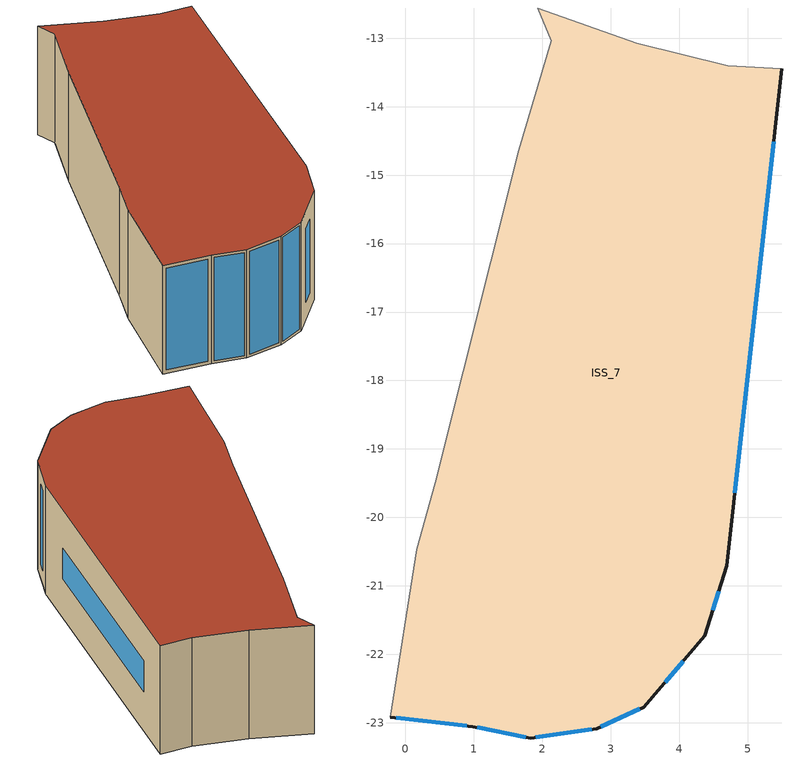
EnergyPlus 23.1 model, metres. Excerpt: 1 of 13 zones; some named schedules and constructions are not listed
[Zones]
ISS_7
 floor outside (90.1-2019 Nonresidential CZ 0 Exterior Floor (Mass)): -0.22,-22.92 0.16,-20.47 0.44,-19.49 1.65,-14.64 2.13,-13.04 1.93,-12.56 3.38,-13.07 4.71,-13.4 5.5,-13.44 4.7,-20.71 4.37,-21.73 3.48,-22.77 2.8,-23.09 1.83,-23.22 0.98,-23.06 z9
 wall outside (90.1-2019 Nonresidential CZ 0 Exterior Wall (Mass)): -0.22,-22.92 0.98,-23.06 1.83,-23.22 2.8,-23.09 3.48,-22.77 4.37,-21.73 4.7,-20.71 5.5,-13.44 z9:12
 wall to ISS_0 (Interior Partition (Mass)_FLIPPED): 5.5,-13.44 4.71,-13.4 3.38,-13.07 1.93,-12.56 2.13,-13.04 1.65,-14.64 0.44,-19.49 z9:12
 wall to ISS_11 (Interior Partition (Mass)): 0.44,-19.49 0.16,-20.47 -0.22,-22.92 z9:12
 window (90.1-2019 Nonresidential CZ 0 Glazing (Operable)): -0.13,-22.93 0.89,-23.05 z9.09:11.91; 1.05,-23.07 1.76,-23.21 z9.07:11.93; 1.9,-23.21 2.72,-23.1 z9.08:11.92; 2.85,-23.06 3.43,-22.8 z9.06:11.94; 3.8,-22.41 4.06,-22.1 z9.48:11.52; 4.49,-21.36 4.58,-21.08 z9.39:11.61; 4.81,-19.64 5.38,-14.51 z10.07:10.93
 roof outside (90.1-2019 Nonresidential CZ 0 Exterior Roof (Mass)): -0.22,-22.92 0.98,-23.06 1.83,-23.22 2.8,-23.09 3.48,-22.77 4.37,-21.73 4.7,-20.71 5.5,-13.44 4.71,-13.4 3.38,-13.07 1.93,-12.56 2.13,-13.04 1.65,-14.64 0.44,-19.49 0.16,-20.47 z12
[EnergyManagementSystem:Sensor] Output:Variable Index Key=Environment
Name | Output:Variable
OutdoorTemp | Site Outdoor Air Drybulb Temperature
OutdoorRelHumid | Site Outdoor Air Relative Humidity
[ZoneHVAC:IdealLoadsAirSystem] Maximum Heating Supply Air Temperature {C}=35; Minimum Cooling Supply Air Temperature {C}=12; Maximum Heating Supply Air Humidity Ratio {kgWater/kgDryAir}=0.01; Minimum Cooling Supply Air Humidity Ratio {kgWater/kgDryAir}=0.008; Heating Limit=LimitFlowRateAndCapacity; MaximumHeatingAirFlowRate [m3/s]=Autosize; MaximumSensibleHeatingCapacity [W]=Autosize; Cooling Limit=LimitFlowRateAndCapacity; MaximumCoolingAirFlowRate [m3/s]=Autosize; MaximumTotalCoolingCapacity [W]=Autosize; HeatingAvailabilitySchedule=Off; Dehumidification Control Type=Humidistat; Humidification Control Type=Humidistat; Demand Controlled Ventilation Type=OccupancySchedule; Outdoor Air Economizer Type=NoEconomizer; Heat Recovery Type=None; SensibleHeatRecoveryEffectiveness=0.7; LatentHeatRecoveryEffectiveness=0.65
Name | CoolingAvailabilitySchedule | Design Specification Outdoor Air Object
ISS_0 Ideal Loads Air | CoolAvail_ISS_0 | ISS_0MinFreshAir
ISS_1 Ideal Loads Air | CoolAvail_ISS_1 | ISS_1MinFreshAir
ISS_2 Ideal Loads Air | CoolAvail_ISS_2 | ISS_2MinFreshAir
ISS_3 Ideal Loads Air | CoolAvail_ISS_3 | ISS_3MinFreshAir
ISS_4 Ideal Loads Air | CoolAvail_ISS_4 | ISS_4MinFreshAir
ISS_5 Ideal Loads Air | CoolAvail_ISS_5 | ISS_5MinFreshAir
ISS_6 Ideal Loads Air | CoolAvail_ISS_6 | ISS_6MinFreshAir
ISS_7 Ideal Loads Air | CoolAvail_ISS_7 | ISS_7MinFreshAir
ISS_8 Ideal Loads Air | CoolAvail_ISS_8 | ISS_8MinFreshAir
ISS_9 Ideal Loads Air | CoolAvail_ISS_9 | ISS_9MinFreshAir
ISS_10 Ideal Loads Air | CoolAvail_ISS_10 | ISS_10MinFreshAir
ISS_11 Ideal Loads Air | CoolAvail_ISS_11 | ISS_11MinFreshAir
ISS_12 Ideal Loads Air | CoolAvail_ISS_12 | ISS_12MinFreshAir
[Schedule:Constant]
Off: Value=0
AllOn: Value=1
ISS_0Heating_SP_Sch; ISS_1Heating_SP_Sch; ISS_2Heating_SP_Sch; ISS_3Heating_SP_Sch; ISS_4Heating_SP_Sch; ISS_5Heating_SP_Sch; ISS_6Heating_SP_Sch; ISS_7Heating_SP_Sch; ISS_8Heating_SP_Sch; ISS_9Heating_SP_Sch; ISS_10Heating_SP_Sch; ISS_11Heating_SP_Sch; ISS_12Heating_SP_Sch: HeatingSetpoint=20
ISS_0Cooling_SP_Sch; ISS_1Cooling_SP_Sch; ISS_2Cooling_SP_Sch; ISS_3Cooling_SP_Sch; ISS_4Cooling_SP_Sch; ISS_5Cooling_SP_Sch; ISS_6Cooling_SP_Sch; ISS_7Cooling_SP_Sch; ISS_8Cooling_SP_Sch; ISS_9Cooling_SP_Sch; ISS_10Cooling_SP_Sch; ISS_11Cooling_SP_Sch; ISS_12Cooling_SP_Sch: CoolingSetpoint=26
ISS_2_ZoneControlTypeSched; ISS_3_ZoneControlTypeSched; ISS_4_ZoneControlTypeSched; ISS_6_ZoneControlTypeSched; ISS_8_ZoneControlTypeSched; ISS_10_ZoneControlTypeSched: Hourly Value=4
[Schedule:Day:Hourly]
827d8c67-cae4-4eb4-a0be-ff347a9871f8: Fraction, 0, 0, 0, 0, 0, 0, 0, 0, 0, 0, 0, 0, 0, 0, 0, 0, 0, 0, 0, 0, 0, 0, 0, 0
a3dd86c7-87e4-4bac-b229-8873ab960584: Fraction, 0, 0, 0, 0, 0, 0, 0, 0.2, 0.4, 0.6, 0.8, 0.8, 0.4, 0.6, 0.8, 0.8, 0.4, 0.2, 0, 0, 0, 0, 0, 0
ca765614-ed15-4034-bb97-f6b3312ec803: Fraction, 0, 0, 0, 0, 0, 0, 0, 1, 1, 1, 1, 1, 1, 1, 1, 1, 1, 1, 0, 0, 0, 0, 0, 0
629239cb-4b20-4f3e-a005-5d9f6d54443d: Fraction, 0.1, 0.1, 0.1, 0.1, 0.1, 0.1, 0.1, 0.1, 0.1, 0.1, 0.1, 0.1, 0.1, 0.1, 0.1, 0.1, 0.1, 0.1, 0.1, 0.1, 0.1, 0.1, 0.1, 0.1
7a084861-4134-4a9c-aa11-f5520eb3fdb8: Fraction, 0.1, 0.1, 0.1, 0.1, 0.1, 0.1, 0.1, 0.2, 0.4, 0.6, 0.8, 0.8, 0.4, 0.6, 0.8, 0.8, 0.4, 0.2, 0.1, 0.1, 0.1, 0.1, 0.1, 0.1
a417bc9b-de5d-478e-ac5a-152c6a4f7a89: Fraction, 1, 1, 1, 1, 1, 1, 1, 1, 0, 0, 0, 0, 0, 1, 0, 0, 0, 0, 0, 0, 0, 0, 0, 0
836c73d3-2576-4144-97e6-c70854d764d6: Fraction, 1, 1, 1, 1, 1, 1, 1, 1, 0, 0, 0, 0, 0, 0, 0, 0, 0, 0, 0, 0, 0, 0, 0, 0
f21eb7b5-cb40-4ed3-bbb3-f16760163231: Fraction, 1, 1, 1, 1, 1, 1, 1, 1, 0, 0, 0, 1, 1, 1, 1, 1, 0, 0, 0, 0, 0, 0, 0, 1
53be7783-fd64-423c-a27b-175849620a87: Fraction, 1, 1, 1, 1, 1, 1, 1, 1, 0, 0, 0, 0, 0, 0, 0, 0, 0, 0, 0, 0, 0, 0, 0, 1
22bc9668-a33e-41c7-ae03-98d5d5175df1: Fraction, 1, 1, 1, 1, 1, 1, 1, 1, 0, 0, 0, 0, 1, 1, 1, 0, 0, 0, 0, 0, 0, 0, 0, 0
2412ec26-a0f2-4143-834a-9f1852bb9a24: Fraction, 1, 1, 1, 1, 1, 1, 1, 1, 0, 0, 0, 0, 0, 0, 0, 0, 0, 0, 0, 0, 0, 0, 1, 1
c20c6325-035d-4fcf-ab28-c6ec7fc70f12: Fraction, 1, 1, 1, 1, 1, 1, 1, 0, 0, 0, 0, 0, 1, 1, 1, 1, 0, 0, 0, 0, 0, 0, 0, 1
600e6f81-509e-41a3-bf2a-7f4d4cd3f12d: Fraction, 1, 1, 1, 1, 1, 1, 1, 1, 0, 0, 0, 0, 1, 1, 1, 1, 1, 0, 0, 0, 0, 0, 0, 0
9c59bec2-965e-4264-86f9-2795118ffd9a: Fraction, 1, 1, 1, 1, 1, 1, 1, 1, 0, 0, 0, 0, 1, 1, 1, 1, 1, 0, 0, 0, 0, 0, 0, 1
27e7b16b-72d9-431f-b453-2e2977553cfc: Fraction, 1, 1, 1, 1, 1, 0, 0, 0, 0, 0, 1, 1, 1, 1, 0, 0, 0, 0, 0, 0, 0, 0, 1, 1
50203e56-6c21-4e68-9ed3-ec361ae7fbf5: Fraction, 1, 1, 1, 1, 1, 0, 0, 0, 0, 0, 0, 0, 0, 0, 0, 1, 1, 1, 1, 1, 1, 1, 1, 1
3c5e5518-20ab-4da8-b48c-757ccb7e7b16: Fraction, 1, 1, 1, 1, 1, 1, 1, 0, 0, 0, 0, 0, 0, 0, 0, 0, 0, 0, 0, 0, 0, 0, 1, 1
3e445df1-7824-4703-812c-c04ceaa15678: Fraction, 1, 1, 1, 1, 1, 1, 1, 0, 0, 0, 0, 0, 0, 0, 0, 0, 0, 0, 0, 0, 0, 0, 0, 1
9ed38821-d607-4615-af28-74997d602d41: Fraction, 1, 1, 1, 1, 1, 1, 1, 1, 1, 1, 1, 0, 0, 0, 0, 0, 0, 0, 0, 0, 1, 1, 1, 1
fefa7470-6499-4d9c-b07b-9c7f88e447d1: Fraction, 1, 1, 1, 1, 1, 1, 0, 0, 0, 0, 0, 0, 0, 0, 0, 0, 0, 0, 0, 0, 0, 1, 1, 1
a7dcafae-2906-446c-9b26-0086116a9b99: Fraction, 1, 1, 1, 1, 0, 0, 0, 0, 0, 0, 0, 0, 0, 0, 0, 0, 0, 0, 0, 0, 0, 1, 1, 1
54ed71e1-a682-4fa7-a082-a69a991a5405: Fraction, 1, 1, 1, 1, 1, 1, 1, 1, 1, 1, 1, 1, 1, 1, 0, 0, 0, 0, 0, 0, 1, 1, 1, 1
880b13ef-80d1-48a6-8c94-5c4a55c71318: Fraction, 1, 1, 1, 1, 1, 1, 0, 0, 0, 0, 0, 0, 0, 0, 0, 0, 0, 0, 0, 0, 0, 0, 1, 1
fa33bd47-d0f2-41b1-b05b-c4f59bf5be52: Fraction, 0, 1, 1, 1, 1, 1, 1, 1, 0, 0, 0, 0, 0, 1, 0, 0, 0, 0, 1, 1, 1, 1, 1, 1
a964d107-99e5-4c3f-80a4-b375b6296ccf: Fraction, 1, 1, 1, 1, 1, 1, 0, 0, 0, 0, 0, 0, 1, 1, 0, 0, 1, 1, 1, 1, 1, 1, 1, 1
2bf5643d-2712-495e-b11b-f71902a6beb9: Fraction, 1, 1, 1, 1, 1, 1, 1, 1, 0, 0, 0, 0, 0, 0, 0, 0, 0, 0, 0, 0, 0, 1, 1, 1
5cc6bdb1-05a1-42f5-8221-9d794d79924b: Fraction, 1, 1, 1, 0, 0, 0, 0, 0, 0, 0, 0, 0, 0, 0, 0, 0, 0, 0, 0, 0, 0, 0, 0, 0
2a3339b3-e2e2-45cf-b4ec-3f7e3fbc4b55: Fraction, 1, 1, 1, 1, 1, 1, 1, 1, 0, 0, 0, 0, 1, 1, 1, 1, 0, 0, 0, 0, 0, 0, 0, 0
3115536e-5706-4f12-9700-b6739fd72d3d: Fraction, 0, 0, 0, 0, 0, 0, 0, 0, 1, 1, 1, 1, 1, 1, 1, 1, 0, 0, 0, 0, 0, 0, 0, 0
fb0c9244-f965-4aaa-a2ea-ef8543a84256: Fraction, 0, 0, 0, 1, 1, 1, 1, 1, 0, 0, 0, 0, 0, 0, 0, 0, 0, 0, 0, 0, 0, 0, 0, 0
6da0d640-41d6-4d81-b6cd-84a96e27eb92: Fraction, 0, 0, 0, 1, 1, 1, 1, 1, 0, 0, 0, 0, 0, 1, 1, 1, 0, 0, 0, 0, 0, 0, 0, 0
dc335e7b-e40b-45d7-a3b8-b3f38785f657: Fraction, 0, 1, 1, 1, 1, 1, 1, 1, 0, 0, 0, 0, 0, 1, 1, 0, 0, 0, 0, 0, 0, 0, 0, 0
0a8c2671-be92-4c7e-aefa-c823da672600: Fraction, 0, 0, 0, 0, 1, 1, 1, 1, 0, 0, 0, 0, 0, 0, 0, 0, 0, 0, 0, 0, 0, 0, 0, 0
25096b80-bc5d-4046-ae34-9a421a7ba3f3: Fraction, 1, 1, 1, 1, 1, 1, 1, 1, 1, 0, 1, 1, 1, 1, 1, 1, 1, 0, 0, 1, 1, 1, 1, 1
17924a3c-c327-41d2-8c3e-03fad28696f8: Fraction, 1, 1, 1, 1, 1, 1, 1, 1, 0, 0, 0, 1, 1, 1, 1, 1, 0, 1, 1, 1, 1, 1, 1, 1
5b6cb459-1bee-44b7-8ed4-1532ec9fd585: Fraction, 0, 1, 1, 1, 1, 1, 1, 1, 0, 0, 0, 0, 1, 1, 1, 0, 0, 0, 0, 0, 0, 0, 0, 0
1b2b79ad-1cd5-4e6e-8a93-2c334258d025: Fraction, 0, 0, 0, 0, 0, 0, 0, 0, 0, 0, 0, 0, 1, 0, 0, 0, 0, 0, 0, 0, 0, 0, 0, 0
7fac5dca-6247-45cd-8dfd-59ff1113f6d2: Fraction, 0, 1, 1, 1, 1, 1, 1, 1, 0, 0, 0, 0, 0, 0, 0, 0, 0, 0, 0, 0, 0, 0, 0, 0
0d3f302e-39b3-46db-91ad-ebb567b88478: Fraction, 0, 1, 0, 0, 1, 0, 0, 0, 0, 0, 0, 1, 1, 1, 1, 1, 1, 0, 0, 0, 0, 0, 0, 0
2ed8bb58-8f91-4013-ab6e-6fc83ace663d: Fraction, 0, 0, 0, 0, 0, 0, 0, 0, 0, 0, 0, 0, 1, 0, 1, 0, 0, 0, 0, 0, 0, 0, 0, 0
6d769ada-60ce-4cc0-b9dc-2cb87715f69f: Fraction, 0, 0, 0, 0, 0, 0, 0, 0, 0, 0, 0, 1, 0, 0, 1, 1, 0, 0, 0, 0, 0, 0, 0, 1
34333be0-0b36-417a-bdaa-6125df437898: Fraction, 0, 0, 0, 1, 1, 1, 1, 1, 0, 0, 0, 1, 1, 1, 1, 0, 0, 0, 0, 0, 0, 1, 1, 0
1771ffd5-caa0-4928-820c-20e77cdef4f0: Fraction, 0, 1, 1, 1, 1, 1, 1, 1, 0, 0, 0, 1, 1, 1, 1, 1, 0, 0, 1, 0, 0, 1, 1, 1
5786a1c6-38cc-438a-a068-25cba8108d9f: Fraction, 1, 1, 1, 1, 1, 1, 1, 1, 0, 0, 0, 1, 1, 1, 1, 0, 0, 0, 0, 1, 0, 0, 1, 1
99714c36-b1d6-4269-a341-3a8989bea4df: Fraction, 1, 1, 1, 1, 1, 1, 1, 1, 1, 1, 0, 0, 0, 0, 0, 0, 0, 0, 0, 1, 1, 1, 1, 1
b6e89017-2100-4019-9f46-5af95941ae45: Fraction, 1, 1, 1, 1, 1, 1, 1, 1, 0, 0, 0, 1, 1, 1, 1, 1, 1, 0, 1, 1, 1, 1, 1, 1
ad3a6a62-cc7b-4c7e-a7e5-a267f50f4db2: Fraction, 1, 1, 0, 0, 1, 1, 0, 0, 0, 0, 0, 1, 0, 0, 1, 1, 0, 0, 0, 0, 0, 0, 0, 0
9b5191b9-2555-434d-b0ed-037681804869: Fraction, 0, 1, 1, 0, 1, 1, 0, 0, 0, 0, 0, 1, 1, 1, 1, 1, 1, 0, 0, 0, 0, 0, 0, 0
77e88983-67f6-4b44-98dd-3054537edaa1: Fraction, 0, 0, 0, 0, 1, 1, 1, 1, 0, 0, 0, 1, 1, 1, 1, 1, 0, 0, 0, 0, 0, 0, 0, 0
dbd4606c-3431-4140-add9-9da3cfab12af: Fraction, 1, 1, 1, 1, 1, 1, 1, 1, 0, 0, 0, 1, 1, 1, 1, 1, 0, 0, 0, 0, 0, 0, 0, 0
c21ce18f-258a-42b2-8b25-b9ab2e27f413: Fraction, 0, 0, 1, 1, 1, 1, 1, 0, 0, 0, 0, 1, 1, 1, 1, 1, 1, 0, 0, 0, 0, 0, 0, 0
b43b7172-e3fb-4373-bdc9-8f749b47d15a: Fraction, 0, 0, 0, 0, 0, 0, 0, 0, 0, 0, 0, 0, 0, 1, 0, 0, 0, 0, 0, 0, 0, 0, 0, 0
bf85736a-8573-442e-bd85-ff585c752e59: Fraction, 0, 0, 0, 0, 0, 0, 0, 0, 0, 0, 0, 1, 1, 1, 0, 0, 0, 0, 0, 0, 0, 0, 0, 0
517003f4-7d9d-40fb-96d9-487fb39c5bf8: Fraction, 0, 0, 0, 0, 0, 0, 0, 0, 0, 0, 0, 0, 1, 1, 1, 1, 0, 0, 0, 0, 0, 0, 0, 0
d911e7df-975a-4f11-9ff0-e05dcd8c4814: Fraction, 0, 0, 0, 1, 1, 1, 1, 1, 0, 0, 0, 1, 1, 1, 1, 1, 0, 0, 0, 0, 0, 0, 0, 0
ecacc597-b4bd-4c38-8eed-319bf132f5de: Fraction, 1, 1, 1, 0, 1, 1, 1, 1, 0, 0, 0, 1, 1, 1, 1, 1, 1, 0, 0, 0, 0, 0, 0, 1
d5c7f0f5-559e-4bac-bf6a-45cfbae4ef2a: Fraction, 1, 1, 1, 1, 1, 1, 1, 1, 0, 0, 0, 1, 1, 1, 1, 1, 1, 0, 0, 0, 0, 0, 0, 1
c855a87a-381b-46c5-9509-19cdc15a7f16: Fraction, 1, 1, 1, 1, 0, 0, 0, 1, 0, 0, 1, 1, 1, 1, 1, 1, 1, 0, 0, 0, 0, 0, 0, 0
301e79a2-4036-4552-9288-b8d9b4fa0011: Fraction, 1, 1, 1, 1, 0, 0, 0, 0, 0, 0, 0, 1, 1, 1, 1, 1, 1, 0, 0, 0, 0, 0, 0, 0
93b745e8-7b9f-4e30-bf71-441b1fdfacd8: Fraction, 0, 0, 0, 0, 0, 0, 0, 0, 0, 0, 0, 1, 1, 1, 1, 1, 0, 0, 0, 0, 0, 1, 1, 1
e88b8bb8-62ab-4327-a7bc-c4fc003f64de: Fraction, 1, 1, 1, 1, 1, 1, 1, 1, 1, 1, 0, 0, 0, 0, 1, 1, 0, 0, 0, 1, 1, 0, 1, 0
bbe2ed1d-55af-43bf-9d37-65de6e4a3dd3: Fraction, 0, 1, 1, 1, 1, 1, 1, 1, 1, 1, 1, 1, 0, 1, 0, 1, 1, 1, 1, 1, 1, 1, 1, 1
0d434c85-d0d1-4a07-af58-6785c255dbec: Fraction, 1, 1, 1, 1, 1, 1, 1, 1, 0, 0, 0, 1, 0, 1, 1, 0, 0, 0, 0, 1, 0, 1, 1, 1
12531b47-a778-409a-afc3-5f5a1a383e38: Fraction, 1, 1, 1, 1, 1, 1, 1, 1, 0, 0, 0, 1, 1, 1, 1, 1, 1, 1, 0, 0, 0, 0, 0, 0
0e76d949-a282-46ec-b801-109060926de2: Fraction, 1, 0, 1, 1, 1, 0, 1, 1, 0, 0, 0, 1, 1, 1, 1, 1, 1, 0, 0, 0, 0, 0, 0, 0
b4f32424-d3d6-4af7-a79c-c04e2e11757a: Fraction, 0, 0, 0, 0, 0, 1, 1, 0, 0, 0, 0, 0, 1, 1, 1, 1, 0, 0, 0, 0, 1, 1, 1, 0
e719e640-7e00-489b-8edd-bfe7804a2d2a: Fraction, 0, 1, 0, 1, 1, 1, 1, 1, 0, 0, 0, 1, 1, 1, 1, 1, 1, 0, 0, 0, 0, 0, 0, 0
b5618662-c7cc-49cd-b34e-3453c7b254f5: Fraction, 0, 1, 1, 1, 1, 1, 0, 1, 0, 0, 0, 1, 1, 1, 1, 1, 1, 1, 0, 0, 0, 0, 0, 0
1922962d-f5d9-4df7-88ca-7a33a5eb062f: Fraction, 0, 0, 0, 1, 1, 1, 1, 1, 0, 0, 0, 1, 1, 1, 1, 1, 1, 1, 0, 0, 0, 0, 0, 0
dd18dc81-d582-4864-a0d4-3ada93574e7f: Fraction, 0, 0, 0, 0, 1, 1, 1, 1, 0, 0, 0, 1, 1, 1, 1, 1, 1, 1, 0, 0, 0, 0, 0, 0
f2bd7b92-6a91-4a89-8048-be345e62b38b: Fraction, 0, 0, 1, 1, 1, 1, 1, 1, 0, 0, 0, 1, 1, 1, 1, 1, 0, 1, 1, 1, 0, 1, 1, 1
cb1b75e0-4137-4ada-927f-2a61dd554a3e: Fraction, 0, 0, 0, 0, 1, 1, 1, 1, 0, 0, 1, 1, 1, 1, 1, 1, 1, 0, 0, 0, 0, 0, 0, 0
09a565fc-3c68-4068-ac26-319aca6ba4b6: Fraction, 0, 0, 0, 0, 0, 1, 0, 0, 0, 1, 1, 1, 1, 1, 1, 1, 1, 1, 0, 0, 0, 0, 0, 0
816801dc-b40d-4246-9c25-0442f06b9d2d: Fraction, 0, 0, 0, 1, 1, 1, 1, 0, 0, 0, 0, 1, 1, 1, 1, 1, 1, 1, 0, 0, 0, 0, 0, 0
4eb1512c-ff09-472e-9494-275f9ae03200: Fraction, 1, 1, 1, 0, 1, 0, 1, 1, 0, 0, 0, 0, 1, 1, 1, 1, 1, 0, 0, 0, 0, 0, 0, 0
5d9c1a4a-b97f-4733-94bd-e5325f87bb21: Fraction, 0, 0, 1, 1, 1, 1, 1, 1, 0, 1, 1, 1, 1, 1, 0, 1, 0, 0, 0, 1, 0, 0, 1, 1
2626e346-23d2-4094-83a7-631a79799c78: Fraction, 1, 1, 1, 1, 1, 1, 0, 1, 0, 1, 1, 1, 1, 1, 1, 1, 1, 1, 0, 0, 0, 0, 0, 0
0bedf773-e20a-4acd-be5e-dfccc22e870d: Fraction, 0, 1, 1, 1, 1, 1, 0, 1, 0, 0, 0, 1, 1, 1, 0, 0, 0, 0, 0, 0, 0, 0, 0, 1
24e94fec-3535-439c-998b-a71de5d75a6d: Fraction, 1, 1, 1, 1, 1, 1, 1, 1, 0, 1, 1, 1, 1, 1, 1, 0, 1, 0, 0, 1, 1, 1, 1, 1
d685fd45-53cd-4718-a5ea-5b6e2e856276: Fraction, 1, 1, 1, 1, 1, 1, 1, 0, 0, 0, 0, 0, 1, 1, 1, 1, 0, 0, 0, 0, 0, 0, 1, 0
3d46383b-c6ac-4ba4-9cc0-c0f1da04c7fa: Fraction, 0, 0, 1, 1, 1, 1, 1, 1, 0, 1, 1, 1, 1, 1, 1, 1, 1, 1, 1, 0, 0, 0, 0, 0
770208d9-5b4d-4cf1-9200-3452b372fe61: Fraction, 1, 1, 1, 1, 1, 1, 1, 1, 0, 0, 1, 1, 1, 0, 0, 0, 0, 0, 0, 1, 0, 1, 1, 1
2a49bd9e-9915-47a3-954b-a32c9e47500b: Fraction, 1, 1, 1, 1, 1, 1, 1, 1, 0, 0, 0, 1, 1, 1, 1, 1, 0, 0, 0, 0, 0, 1, 1, 1
9e08d60f-c9da-484f-bf9e-7837ddd3a511: Fraction, 1, 1, 1, 1, 1, 1, 1, 1, 0, 1, 1, 0, 1, 1, 1, 0, 0, 0, 0, 1, 1, 1, 1, 1
85e938f2-61f0-4092-8ec3-83b8dffe3a66: Fraction, 1, 1, 1, 1, 1, 1, 1, 1, 0, 0, 1, 1, 1, 1, 1, 1, 1, 1, 0, 0, 0, 0, 0, 0
8ebf287d-460c-41da-8c03-126490aeafa5: Fraction, 0, 1, 1, 0, 1, 1, 1, 1, 0, 1, 1, 1, 1, 1, 1, 1, 0, 1, 1, 1, 1, 1, 1, 1
22e4fa96-4470-425b-901e-3615cbdfe0e1: Fraction, 1, 1, 0, 1, 1, 1, 1, 1, 0, 0, 1, 1, 1, 0, 0, 0, 1, 1, 0, 1, 1, 1, 1, 1
40eb410b-8b97-46fa-b254-2115dea6cfaa: Fraction, 1, 1, 1, 1, 1, 1, 1, 1, 0, 0, 1, 1, 1, 1, 1, 0, 1, 1, 1, 1, 1, 1, 1, 1
4159b8c2-2a64-4123-9940-32357fc1731d: Fraction, 1, 1, 1, 1, 1, 1, 1, 1, 1, 0, 1, 1, 1, 1, 1, 0, 1, 0, 0, 1, 1, 1, 1, 1
384848ea-7a93-4560-b8ee-ec5266d10625: Fraction, 1, 1, 1, 1, 1, 1, 1, 1, 1, 1, 1, 1, 1, 1, 0, 0, 0, 0, 0, 0, 0, 1, 1, 1
614eb25d-e5b8-4107-b54b-5d4158fd9056: Fraction, 1, 1, 1, 1, 0, 0, 0, 0, 0, 0, 1, 1, 1, 1, 1, 1, 1, 0, 0, 0, 0, 0, 0, 0
59b33663-589d-48c1-a5c1-6e20830883ec: Fraction, 0, 1, 1, 1, 1, 1, 1, 1, 0, 0, 0, 1, 1, 1, 1, 1, 1, 1, 0, 0, 0, 0, 0, 0
6ba29500-ac7b-4d70-ac47-6c007b368cfb: Fraction, 0, 1, 0, 0, 1, 0, 1, 0, 0, 0, 1, 1, 1, 1, 1, 1, 1, 0, 0, 0, 0, 0, 0, 0
132cd3ec-a83f-49cf-8648-a09370be4941: Fraction, 0, 1, 1, 1, 1, 1, 1, 1, 0, 1, 1, 1, 1, 1, 1, 1, 1, 1, 0, 0, 0, 0, 0, 0
f1fc106d-a514-46ef-bff2-05a4dc8aca2f: Fraction, 0, 0, 0, 0, 1, 0, 0, 0, 0, 1, 1, 1, 1, 1, 1, 1, 1, 1, 1, 0, 0, 0, 0, 0
bdc6b1a4-79d0-4c65-b25e-944cb2d2051c: Fraction, 0, 0, 0, 0, 1, 1, 0, 1, 0, 0, 1, 1, 0, 1, 1, 1, 1, 1, 1, 1, 1, 1, 1, 1
da2abcf1-a83d-4caf-99ac-7c2a62dbec30: Fraction, 1, 1, 1, 1, 1, 1, 1, 1, 0, 0, 0, 1, 1, 1, 1, 1, 1, 0, 0, 0, 0, 0, 0, 0
70f22cb4-fad8-4aff-b708-de0332d0e58b: Fraction, 0, 1, 1, 1, 1, 1, 1, 1, 0, 0, 1, 1, 1, 0, 0, 0, 0, 0, 0, 0, 0, 0, 0, 1
b07bd2ae-9cba-45b5-94c7-ce2a78ca4f52: Fraction, 1, 1, 1, 1, 1, 1, 1, 1, 0, 0, 1, 1, 1, 1, 1, 1, 1, 0, 1, 0, 0, 0, 0, 0
ad638a53-e99d-4644-a045-98fca4859651: Fraction, 0, 0, 0, 0, 1, 1, 0, 0, 0, 0, 1, 1, 0, 0, 0, 1, 1, 0, 0, 1, 1, 1, 1, 1
fa417855-4ce0-4d2e-8270-c4067d276175: Fraction, 1, 1, 1, 1, 1, 1, 1, 1, 0, 0, 0, 1, 1, 1, 1, 0, 0, 1, 1, 1, 1, 1, 1, 1
e9d39820-b5ab-4219-8fdb-1f6ea82e7d9a: Fraction, 1, 1, 1, 1, 1, 1, 1, 1, 0, 0, 0, 1, 1, 1, 1, 0, 1, 1, 0, 0, 0, 0, 0, 0
e7a75f08-2c2f-4d5a-9285-086150afe440: Fraction, 0, 0, 0, 0, 1, 0, 0, 0, 0, 1, 0, 1, 1, 1, 0, 1, 1, 1, 1, 1, 1, 1, 1, 1
bf8d8d08-b5da-4eab-ab81-c7e2bc4feb84: Fraction, 1, 1, 1, 1, 1, 1, 1, 1, 1, 0, 0, 1, 1, 1, 1, 1, 0, 0, 0, 0, 0, 0, 0, 0
46694bac-1659-4936-ac25-1dc587c6151e: Fraction, 1, 1, 1, 1, 1, 1, 1, 1, 0, 1, 1, 1, 1, 1, 1, 0, 0, 0, 0, 0, 0, 0, 0, 0
a7b93b7c-bb0d-4569-8ab5-263289a88eca: Fraction, 1, 1, 1, 0, 1, 1, 0, 1, 0, 0, 0, 1, 1, 1, 0, 0, 0, 0, 0, 0, 0, 0, 0, 0
a6f73b0e-533f-4f09-9ae1-883daf27fab8: Fraction, 0, 0, 0, 0, 0, 0, 0, 0, 1, 1, 1, 1, 1, 1, 1, 1, 1, 1, 1, 0, 0, 0, 0, 0
7b0ea395-4744-4def-9f57-029d3dd74e19: Fraction, 0, 0, 0, 0, 1, 0, 1, 1, 1, 1, 1, 1, 1, 1, 1, 1, 1, 1, 0, 0, 0, 0, 0, 0
08c1e39c-960a-433e-9073-45c2b326f8cf: Fraction, 0, 0, 0, 0, 0, 1, 1, 1, 1, 1, 1, 1, 1, 1, 1, 1, 1, 1, 1, 0, 0, 0, 0, 0
9e58fef7-265b-4234-b35d-6513099853ff: Fraction, 0, 0, 0, 0, 1, 0, 1, 0, 0, 1, 1, 1, 1, 1, 1, 1, 1, 1, 1, 0, 0, 0, 0, 0
3b99b908-b67b-4082-9c57-f14cd4e20175: Fraction, 0, 0, 0, 0, 1, 1, 1, 1, 0, 1, 1, 1, 1, 1, 1, 1, 1, 1, 1, 0, 0, 0, 0, 0
dcbf5a53-533c-48f1-bc7a-10c307c2ce74: Fraction, 0, 0, 0, 0, 0, 0, 0, 0, 1, 1, 1, 1, 1, 1, 0, 0, 0, 0, 0, 1, 0, 0, 0, 0
621fc430-6fa7-41aa-8575-27ae71a9f12b: Fraction, 0, 1, 0, 0, 1, 0, 1, 1, 0, 1, 1, 1, 1, 0, 1, 0, 0, 0, 0, 0, 0, 0, 0, 1
200463b3-062d-4a1d-bf36-fed1ff2f7d55: Fraction, 1, 0, 1, 1, 1, 1, 1, 0, 0, 1, 1, 1, 0, 0, 1, 1, 1, 0, 0, 0, 0, 0, 0, 0
7b2f8ec2-5717-4fe3-bdd1-4fc2317bb685: Fraction, 1, 1, 0, 1, 1, 1, 1, 1, 0, 1, 1, 1, 1, 1, 1, 0, 0, 0, 0, 0, 0, 0, 0, 0
e6926a56-27a5-4f4a-8ddb-61bd12851976: Fraction, 0, 1, 1, 1, 1, 1, 1, 1, 0, 1, 1, 1, 0, 1, 1, 1, 0, 1, 0, 1, 1, 0, 1, 0
b85d8ef4-832d-42d6-8bbc-591c5725e4ae: Fraction, 1, 1, 1, 1, 1, 1, 1, 1, 0, 0, 0, 0, 1, 0, 0, 0, 0, 0, 0, 0, 0, 0, 1, 0
faf318e1-52bb-44b2-9559-41b3001244a9: Fraction, 1, 1, 0, 1, 1, 1, 1, 1, 0, 1, 1, 1, 1, 1, 1, 1, 1, 1, 0, 0, 0, 0, 0, 0
c66cfd29-5af9-4e6c-a3ee-f7fb6640c622: Fraction, 0, 0, 0, 0, 0, 0, 0, 0, 0, 1, 1, 0, 0, 1, 1, 0, 0, 0, 0, 0, 0, 1, 1, 1
fb7c023f-ec03-413f-b07d-d92b9ac5b466: Fraction, 1, 1, 1, 1, 1, 1, 0, 0, 0, 0, 1, 1, 1, 1, 1, 1, 1, 1, 0, 0, 0, 0, 0, 0
46f68e28-e864-40da-a2bf-d5357412eaba: Fraction, 0, 0, 0, 0, 0, 0, 0, 0, 0, 0, 1, 1, 1, 1, 1, 1, 1, 1, 0, 0, 0, 0, 0, 0
4700d6ba-9606-44f7-8714-5d4f0055c1bd: Fraction, 0, 0, 0, 1, 1, 1, 0, 0, 0, 0, 0, 0, 1, 1, 0, 0, 1, 1, 0, 0, 0, 1, 1, 1
7d5eb8ac-639b-46e3-bfbf-afe987bda89d: Fraction, 1, 1, 1, 1, 1, 1, 1, 1, 0, 1, 1, 1, 0, 0, 0, 0, 0, 0, 0, 0, 0, 0, 0, 1
bb15e84b-718d-49d9-a2ed-4de5b00f072d: Fraction, 1, 1, 1, 1, 1, 1, 1, 1, 1, 0, 0, 0, 1, 1, 1, 1, 0, 0, 0, 0, 0, 0, 1, 1
c71ad370-f608-45ec-94ff-412ab9c8d591: Fraction, 1, 1, 1, 1, 1, 1, 1, 1, 0, 0, 1, 1, 1, 1, 1, 1, 1, 0, 0, 0, 0, 0, 0, 0
dc39d774-00dd-4167-add5-508ae4c5a254: Fraction, 1, 1, 1, 1, 1, 1, 1, 1, 0, 0, 1, 1, 1, 1, 0, 0, 1, 1, 1, 1, 1, 1, 1, 1
aaaaf936-ef6c-4fa6-9fe8-a1a3edeff047: Fraction, 1, 1, 1, 1, 1, 1, 1, 1, 0, 0, 1, 1, 1, 1, 0, 0, 0, 1, 1, 1, 1, 1, 1, 1
85667b0f-253c-4fc0-b1a3-b59c0e00e3e3: Fraction, 0, 0, 0, 0, 1, 1, 1, 1, 0, 0, 0, 0, 0, 0, 0, 0, 0, 0, 0, 0, 0, 0, 1, 1
f12a5308-02be-4f39-b291-fa425260f8d2: Fraction, 1, 1, 1, 1, 1, 1, 1, 1, 1, 1, 1, 1, 1, 1, 1, 1, 1, 1, 1, 0, 0, 0, 0, 0
39a611e9-6e07-44f2-bfbf-68aadf2830ba: Fraction, 0, 0, 0, 0, 0, 0, 0, 0, 0, 0, 1, 1, 1, 1, 1, 0, 0, 0, 0, 0, 0, 1, 1, 1
cf4da5fc-813a-42c6-a8cf-2b9b26fcd408: Fraction, 1, 1, 1, 1, 1, 1, 1, 1, 1, 0, 0, 0, 1, 1, 1, 1, 1, 0, 0, 0, 0, 0, 0, 0
5b5307dd-8704-4429-9e64-81538c3ab81d: Fraction, 0, 1, 0, 0, 0, 1, 1, 1, 0, 0, 1, 1, 1, 0, 0, 0, 0, 0, 0, 0, 0, 0, 0, 0
72f27e0f-b599-4d81-9918-0a94f5cc3f49: Fraction, 1, 1, 1, 1, 1, 1, 1, 1, 1, 0, 0, 0, 0, 0, 0, 0, 1, 1, 0, 0, 0, 0, 0, 0
47d734c6-dcec-4011-bd95-46f6d7a86160: Fraction, 0, 0, 0, 1, 1, 0, 0, 0, 0, 1, 1, 1, 0, 0, 0, 0, 0, 0, 0, 0, 0, 0, 0, 0
9cf70d63-5f0f-41fb-a418-96e44ca164e6: Fraction, 0, 0, 0, 0, 0, 0, 0, 0, 0, 1, 1, 1, 0, 0, 0, 0, 0, 0, 0, 0, 1, 1, 1, 1
6548734e-50a1-4eab-b1a1-846b9a044538: Fraction, 1, 1, 1, 1, 1, 1, 1, 1, 0, 0, 1, 1, 1, 1, 1, 1, 1, 1, 1, 0, 0, 0, 0, 0
5218c88c-08ca-4979-97bd-068abec87058: Fraction, 0, 1, 1, 1, 1, 1, 0, 0, 0, 1, 1, 1, 1, 1, 1, 1, 1, 0, 0, 0, 0, 0, 0, 0
4a28bebf-378b-4e0c-98c7-5912cbc0f532: Fraction, 0, 1, 1, 1, 1, 1, 1, 1, 1, 0, 0, 1, 1, 1, 1, 1, 0, 0, 0, 0, 0, 0, 0, 0
3acbb844-98a0-44dd-9f8c-a763c2830a79: Fraction, 0, 0, 0, 0, 0, 0, 0, 0, 0, 0, 0, 0, 1, 1, 1, 1, 0, 0, 0, 0, 0, 0, 0, 1
88bcd4fe-2e18-43e4-966d-ed453cccf67b: Fraction, 0, 0, 0, 0, 0, 0, 0, 0, 0, 0, 0, 0, 1, 1, 1, 1, 1, 1, 0, 0, 0, 0, 0, 0
3cb64b28-6660-477c-87e6-b5ec23b45f9e: Fraction, 0, 0, 1, 1, 1, 1, 1, 1, 0, 0, 0, 0, 0, 0, 0, 0, 0, 0, 0, 0, 0, 0, 0, 0
fff63c10-cad4-4c0c-a8a8-9c0b9824a16e: Fraction, 0, 0, 0, 0, 0, 0, 0, 0, 0, 0, 0, 0, 0, 0, 0, 0, 0, 0, 0, 0, 0, 0, 1, 1
31665143-5f46-4cf0-bce6-529c360b87a2: Fraction, 0, 0, 0, 1, 1, 1, 1, 1, 1, 0, 0, 0, 0, 0, 0, 0, 1, 0, 0, 0, 0, 0, 0, 0
10ea3e9c-c8e4-4c9f-9a24-6f8235490943: Fraction, 0, 0, 0, 1, 1, 1, 1, 1, 0, 0, 1, 1, 1, 1, 1, 1, 1, 0, 0, 0, 0, 0, 0, 0
fdb1ab0e-c8ed-4873-981d-3b4b36397622: Fraction, 0, 1, 1, 1, 1, 1, 1, 0, 0, 0, 1, 1, 1, 1, 1, 1, 1, 1, 0, 0, 0, 0, 0, 0
fa0bea73-c2e6-45e3-96d8-af98ac851d88: Fraction, 0, 0, 0, 0, 0, 0, 0, 0, 0, 1, 1, 1, 1, 1, 1, 1, 0, 0, 0, 0, 0, 0, 0, 0
41617b40-5751-42f6-8f46-a5aadaf03c91: Fraction, 0, 1, 1, 1, 1, 1, 1, 1, 1, 1, 1, 0, 1, 1, 1, 1, 1, 1, 0, 0, 0, 0, 0, 0
b0a7b671-b70a-4647-ab0c-9003cefbd400: Fraction, 0, 1, 0, 1, 0, 0, 0, 1, 0, 0, 1, 1, 1, 1, 1, 1, 1, 1, 1, 0, 1, 1, 0, 0
939bb1c0-6e51-47b4-9cfe-0db9ee19da19: Fraction, 0, 0, 0, 0, 0, 0, 0, 0, 0, 0, 1, 1, 1, 1, 1, 1, 1, 1, 1, 1, 0, 0, 0, 0
820141ac-03eb-4e58-a5b8-6f2c45d92f95: Fraction, 0, 0, 0, 0, 0, 0, 0, 0, 1, 1, 1, 1, 1, 1, 1, 1, 1, 0, 0, 0, 0, 0, 0, 0
ca7a26c0-72df-4689-81e8-63cdea68c050: Fraction, 0, 0, 0, 0, 0, 0, 0, 0, 0, 0, 1, 0, 0, 1, 1, 1, 1, 1, 1, 0, 0, 0, 0, 0
d67e7feb-ccfe-464f-92c3-b16381141cd6: Fraction, 0, 0, 0, 1, 1, 0, 0, 0, 0, 1, 1, 1, 1, 0, 0, 0, 0, 0, 0, 0, 0, 0, 1, 0
cebbc58f-77ce-4730-93be-abe6f592f073: Fraction, 0, 1, 1, 1, 1, 0, 1, 1, 0, 0, 0, 0, 1, 1, 1, 1, 1, 1, 1, 0, 0, 0, 0, 0
bd45c754-21c7-4c35-83bf-dd566571be01: Fraction, 0, 1, 0, 0, 1, 0, 1, 0, 0, 1, 1, 1, 1, 1, 1, 1, 1, 1, 1, 1, 0, 0, 0, 0
3880684c-4c2a-4487-a7e7-7d189b46f996: Fraction, 0, 0, 0, 0, 0, 0, 0, 0, 0, 1, 1, 1, 1, 1, 1, 1, 1, 1, 1, 1, 1, 0, 0, 0
6e76de09-a941-4bd2-b96f-27ccec68bb94: Fraction, 0, 0, 0, 0, 0, 0, 0, 0, 1, 1, 1, 1, 1, 1, 1, 1, 1, 1, 1, 1, 1, 0, 0, 0
d70b2462-30a3-417d-9b55-76244d579941: Fraction, 0, 0, 0, 0, 0, 0, 0, 1, 0, 1, 0, 0, 1, 1, 1, 0, 0, 1, 0, 0, 0, 0, 0, 0
15f13d3f-b812-470b-b1af-9bdc06affd63: Fraction, 0, 0, 0, 1, 1, 1, 1, 0, 0, 0, 0, 1, 1, 1, 1, 1, 1, 0, 0, 0, 0, 0, 0, 0
5b780c38-c860-4b71-bae9-05cf259ed1fe: Fraction, 0, 1, 0, 0, 0, 0, 0, 0, 0, 1, 1, 1, 1, 1, 1, 1, 1, 1, 1, 0, 1, 0, 0, 0
e1876e78-e687-400e-be40-ea94c5217d87: Fraction, 0, 0, 0, 0, 0, 0, 0, 0, 0, 0, 0, 1, 1, 1, 1, 1, 1, 0, 1, 1, 1, 1, 1, 0
8fdf88a8-82d9-410f-843e-46d4e1988e20: Fraction, 0, 1, 1, 0, 1, 0, 0, 1, 0, 0, 0, 1, 1, 1, 0, 0, 1, 0, 0, 1, 1, 1, 1, 0
597babd5-8b72-400e-8490-dbf98d6e2a09: Fraction, 1, 1, 1, 1, 1, 1, 1, 1, 0, 0, 0, 1, 1, 1, 1, 1, 1, 1, 0, 0, 0, 0, 1, 1
6da934b6-2253-4638-820a-9997a3fc5da8: Fraction, 0, 1, 0, 0, 1, 1, 1, 1, 0, 0, 1, 1, 1, 0, 0, 0, 0, 1, 0, 1, 1, 0, 1, 1
475d144a-8d13-4d58-a2da-3ab2e93dc7e7: Fraction, 1, 1, 1, 1, 0, 0, 0, 0, 0, 0, 0, 1, 1, 0, 1, 1, 1, 1, 1, 0, 0, 0, 0, 0
789598b5-f611-412a-b310-098c0f691a5d: Fraction, 0, 0, 0, 0, 1, 1, 1, 1, 1, 0, 1, 1, 1, 0, 1, 1, 1, 0, 0, 0, 0, 0, 0, 0
755330d8-1b22-4534-a02a-c53480b3a4e5: Fraction, 0, 1, 1, 1, 1, 1, 1, 1, 0, 0, 0, 1, 1, 1, 1, 1, 0, 0, 0, 0, 0, 0, 0, 0
f78329c8-9ffc-489f-a2f5-fb6cb1761558: Fraction, 0, 0, 0, 0, 0, 0, 0, 0, 0, 0, 0, 1, 1, 0, 1, 1, 1, 1, 0, 0, 0, 0, 0, 0
b2c2869d-ed13-4fac-99c7-aaf49e3b7844: Fraction, 0, 0, 0, 0, 0, 0, 0, 0, 0, 1, 0, 1, 1, 1, 1, 1, 1, 1, 0, 0, 0, 0, 0, 0
090aaad5-a128-486d-b200-6d922c48acf5: Fraction, 0, 0, 0, 0, 0, 0, 0, 0, 0, 0, 1, 1, 1, 0, 1, 1, 1, 1, 0, 0, 0, 0, 0, 0
44e7aa45-dbd7-4abf-8184-9797e4b36311: Fraction, 0, 0, 0, 0, 0, 0, 1, 1, 1, 0, 1, 0, 0, 0, 0, 0, 0, 0, 0, 1, 0, 0, 0, 0
2b311644-3143-4e4f-ad19-09aa724a8dff: Fraction, 1, 0, 0, 0, 1, 0, 0, 0, 0, 0, 1, 1, 0, 1, 1, 1, 1, 0, 0, 0, 0, 0, 0, 0
fe849b11-955d-4684-bbd0-a1e9b4aa19b6: Fraction, 0, 0, 0, 0, 0, 0, 0, 0, 0, 1, 1, 1, 0, 0, 1, 1, 1, 1, 0, 0, 0, 0, 0, 0
2e6fd446-64fd-454b-83e0-e820f9a5f52d: Fraction, 0, 0, 0, 0, 0, 0, 0, 0, 0, 1, 1, 1, 1, 1, 1, 1, 1, 1, 1, 0, 0, 0, 0, 0
9d987cba-2a7a-496d-b90f-662575cd5dd9: Fraction, 0, 0, 0, 0, 0, 0, 0, 0, 0, 1, 1, 1, 0, 0, 1, 1, 1, 0, 0, 0, 0, 0, 0, 0
59074af8-0a25-4315-856b-2edfad9a8916: Fraction, 0, 0, 0, 0, 1, 0, 0, 0, 0, 0, 1, 1, 1, 1, 1, 1, 1, 1, 0, 0, 0, 0, 1, 0
3a1e6eef-4dd5-40d8-a92a-1dea604d18d4: Fraction, 0, 1, 1, 1, 1, 1, 1, 0, 0, 0, 1, 1, 1, 0, 0, 0, 0, 0, 1, 1, 1, 1, 1, 1
01b983bd-2d17-4f0a-968b-3c204645bb15: Fraction, 1, 1, 1, 1, 1, 1, 0, 0, 0, 0, 1, 1, 1, 0, 1, 1, 1, 1, 0, 0, 0, 0, 0, 0
545cab68-ce3c-483e-81aa-25f490a46d86: Fraction, 0, 1, 1, 1, 1, 1, 1, 1, 0, 0, 0, 0, 0, 0, 1, 1, 0, 0, 0, 0, 0, 0, 0, 0
e9d7cb86-8601-40d2-95b1-3c92e2f1f32f: Fraction, 1, 0, 1, 1, 1, 1, 1, 1, 0, 0, 1, 1, 1, 1, 1, 1, 1, 1, 1, 1, 1, 1, 1, 1
e268dd3c-0642-40bb-803e-666368799ee4: Fraction, 1, 1, 1, 1, 1, 1, 1, 1, 1, 1, 0, 0, 1, 0, 0, 0, 0, 0, 0, 0, 0, 0, 0, 1
ae668b5a-15f4-4d0c-9872-3a52cf0d1db1: Fraction, 1, 1, 1, 1, 1, 1, 1, 1, 0, 0, 0, 0, 0, 0, 1, 1, 0, 0, 0, 0, 1, 0, 0, 1
c3fa998d-de58-419b-80c0-a574417382d2: Fraction, 1, 1, 1, 1, 1, 1, 1, 1, 0, 0, 0, 0, 0, 0, 1, 1, 0, 0, 0, 0, 0, 0, 0, 0
7d81ac5d-b26f-415c-8e6a-4ece4cfa260c: Fraction, 0, 1, 0, 1, 1, 1, 1, 1, 0, 0, 0, 1, 1, 1, 0, 0, 0, 0, 0, 0, 0, 0, 0, 0
a498241e-d729-40bc-991e-5e8d708b7bc9: Fraction, 0, 1, 1, 1, 1, 1, 1, 1, 1, 0, 0, 1, 1, 1, 1, 1, 1, 0, 0, 0, 0, 0, 0, 0
e013dee8-fee1-44bd-93ae-b3065944c017: Fraction, 0, 0, 0, 1, 1, 1, 1, 1, 0, 0, 0, 1, 1, 1, 1, 1, 1, 1, 1, 0, 0, 0, 0, 0
d6b96865-a13e-4037-9788-64715abd1b9b: Fraction, 0, 0, 0, 1, 1, 1, 1, 1, 0, 0, 1, 1, 1, 0, 1, 1, 1, 0, 1, 1, 1, 1, 1, 1
8b5f9b8a-5b1f-4d82-ae2a-c83ae0d0c6d3: Fraction, 1, 0, 1, 1, 1, 1, 1, 1, 0, 0, 0, 0, 1, 0, 1, 0, 0, 0, 0, 0, 0, 0, 0, 0
fe860b76-c3cd-4067-b260-22ef71d79255: Fraction, 0, 0, 0, 0, 0, 0, 0, 0, 0, 0, 0, 0, 0, 1, 1, 1, 0, 0, 0, 0, 0, 0, 0, 0
1038f0ee-0592-4279-8759-f8a5b7ff0be9: Fraction, 0, 0, 0, 0, 1, 0, 0, 0, 0, 0, 0, 1, 1, 1, 1, 1, 1, 0, 0, 0, 0, 0, 0, 0
38166ebe-7deb-496d-aee1-63fe53fd5d6f: Fraction, 0, 0, 0, 0, 1, 0, 0, 0, 0, 1, 1, 0, 0, 1, 1, 1, 1, 1, 1, 1, 1, 1, 1, 1
f328ec1c-159e-4b23-a9ba-813a56d7d32e: Fraction, 1, 1, 1, 1, 1, 1, 1, 1, 1, 0, 0, 1, 0, 1, 1, 1, 1, 1, 1, 0, 0, 0, 0, 1
e95ca637-2c29-443c-aac9-ba59b1dee0f8: Fraction, 1, 1, 1, 1, 1, 1, 1, 1, 0, 0, 0, 0, 0, 0, 1, 1, 1, 0, 0, 0, 0, 0, 0, 0
b6064c5e-1f52-49ba-bab2-bca20717d0fd: Fraction, 0, 0, 1, 0, 0, 0, 0, 1, 0, 0, 0, 0, 0, 1, 1, 1, 1, 0, 0, 0, 0, 0, 1, 0
868b4ff2-61c0-4b7b-9a5f-ca60dd09d27a: Fraction, 0, 0, 1, 1, 1, 1, 1, 1, 0, 0, 0, 1, 1, 1, 1, 1, 1, 1, 0, 0, 0, 0, 0, 0
08289204-ecfb-4d65-829f-a1414e8ace1a: Fraction, 0, 0, 1, 1, 1, 1, 1, 1, 0, 0, 1, 1, 1, 1, 1, 1, 1, 1, 1, 0, 0, 0, 0, 0
f83a6363-48d5-4fba-9f21-57b9a9ad5f78: Fraction, 0, 0, 1, 1, 1, 1, 1, 1, 0, 1, 1, 1, 1, 1, 1, 1, 1, 1, 0, 0, 0, 0, 0, 0
571d3694-669f-439a-bcb0-6cf6216108a2: Fraction, 0, 0, 1, 1, 1, 1, 1, 1, 0, 0, 1, 1, 1, 1, 1, 1, 1, 1, 0, 0, 0, 0, 0, 0
1a79cb03-f92c-4589-8d75-bc6275836837: Fraction, 0, 0, 1, 1, 1, 1, 1, 1, 0, 1, 0, 1, 1, 1, 1, 1, 1, 1, 0, 0, 0, 0, 0, 0
8661a43f-711f-4b17-8503-5213d123ea7a: Fraction, 0, 0, 0, 0, 0, 0, 0, 0, 0, 0, 0, 1, 1, 1, 1, 1, 1, 1, 0, 0, 0, 0, 0, 0
a0229f07-dc1c-4560-a905-13b11cc59c09: Fraction, 0, 0, 0, 0, 0, 0, 0, 0, 0, 1, 1, 1, 1, 1, 1, 1, 1, 0, 0, 0, 0, 0, 0, 0
a568f926-99aa-414a-a7ea-b3768ceeb753: Fraction, 0, 1, 1, 1, 1, 1, 1, 1, 1, 1, 1, 1, 0, 0, 0, 1, 1, 0, 0, 0, 0, 0, 0, 0
45061b19-febd-4526-9570-1f21a7086f0c: Fraction, 0, 1, 0, 1, 1, 1, 1, 1, 1, 0, 0, 0, 1, 1, 1, 1, 1, 0, 0, 0, 0, 0, 0, 1
59666eb1-6c28-46bb-940b-6ca59630d910: Fraction, 0, 0, 0, 1, 1, 1, 0, 1, 0, 0, 0, 1, 0, 0, 0, 0, 0, 0, 0, 0, 0, 0, 0, 0
cd744dcf-dce2-4d4b-a7f8-daa602f3d211: Fraction, 1, 1, 1, 1, 1, 1, 1, 1, 0, 0, 0, 1, 1, 0, 0, 0, 0, 0, 0, 0, 0, 0, 0, 0
0ca7b911-3826-4d48-a57a-7394f15a51f2: Fraction, 0, 0, 0, 0, 0, 0, 1, 1, 0, 0, 0, 0, 1, 1, 1, 0, 0, 0, 0, 0, 0, 0, 0, 0
f6108009-b0aa-49ae-94be-0677e594ceb6: Fraction, 0, 0, 1, 1, 1, 1, 1, 1, 0, 0, 0, 0, 1, 1, 1, 1, 0, 0, 0, 0, 0, 0, 0, 0
820c4c58-c42d-41e9-b215-4e7bf05f5197: Fraction, 0, 0, 0, 1, 1, 1, 0, 0, 0, 0, 0, 1, 1, 1, 1, 1, 1, 1, 0, 0, 0, 0, 0, 0
9cc47e2c-ee00-4099-96b8-4162a42716a7: Fraction, 0, 0, 0, 1, 1, 1, 0, 0, 0, 0, 1, 1, 1, 1, 1, 1, 1, 1, 1, 0, 0, 0, 0, 0
10df2edd-0f84-4e5f-b701-53d8b9d13dc2: Fraction, 0, 0, 0, 0, 0, 1, 1, 0, 0, 0, 0, 0, 0, 0, 0, 0, 0, 0, 0, 0, 0, 0, 0, 0
2a0d46ec-18cd-4a02-8e4a-311bff42c3ea: Fraction, 0, 0, 0, 0, 0, 0, 0, 0, 0, 0, 0, 0, 1, 0, 1, 1, 1, 1, 0, 0, 0, 0, 0, 0
cb1b3717-686f-4d32-bbe1-ea75913f93bd: Fraction, 0, 0, 0, 0, 0, 1, 1, 1, 0, 0, 0, 1, 1, 1, 1, 1, 0, 0, 0, 0, 0, 0, 0, 0
fc997b3a-f9f1-40cb-b1c0-d35cee9c5c25: Fraction, 0, 0, 0, 0, 0, 0, 0, 0, 0, 1, 0, 1, 1, 1, 0, 1, 0, 0, 0, 0, 0, 0, 0, 0
fa8c74fe-c95d-4660-b85a-88cf6b44ead0: Fraction, 0, 0, 0, 0, 1, 0, 1, 0, 0, 0, 1, 1, 1, 0, 1, 1, 1, 0, 0, 0, 1, 1, 1, 1
185236a1-42cc-4378-8d2a-f0c687be8152: Fraction, 1, 1, 0, 0, 1, 1, 1, 1, 0, 0, 0, 0, 0, 0, 0, 0, 0, 0, 0, 0, 0, 0, 0, 0
646e6a7b-e232-4f54-a341-6ea0961270c4: Fraction, 0, 0, 0, 0, 0, 1, 0, 1, 0, 0, 0, 1, 1, 1, 1, 1, 0, 0, 0, 1, 1, 1, 1, 1
5ef0380c-8530-4672-89b2-d0053777c4b0: Fraction, 1, 1, 1, 0, 0, 1, 1, 1, 0, 0, 0, 0, 0, 0, 0, 0, 0, 0, 0, 0, 0, 0, 0, 0
184a39fc-adbe-4550-bd70-535d58a703fa: Fraction, 0, 0, 0, 0, 1, 0, 1, 1, 1, 0, 0, 0, 1, 0, 0, 0, 0, 0, 0, 0, 0, 0, 0, 0
72b43716-8d98-4033-a577-9813a5c5ed84: Fraction, 0, 0, 0, 1, 0, 0, 0, 0, 0, 0, 0, 1, 1, 0, 1, 1, 0, 1, 0, 0, 0, 0, 0, 0
a2b35108-d538-4e8f-9979-27f03970389e: Fraction, 0, 0, 0, 0, 0, 0, 0, 0, 0, 0, 0, 1, 1, 0, 0, 0, 0, 0, 0, 0, 0, 0, 0, 1
5494cabf-0719-4997-ac73-9b5e24d4f528: Fraction, 1, 0, 1, 1, 1, 1, 1, 1, 0, 0, 0, 1, 1, 1, 1, 1, 0, 0, 0, 0, 0, 0, 0, 0
6db75396-19b1-46b9-8235-e91e69c05566: Fraction, 0, 1, 1, 1, 1, 1, 1, 1, 0, 0, 1, 0, 0, 0, 1, 0, 0, 0, 0, 0, 1, 1, 1, 1
872ae464-bc5c-41e4-ab98-84459ce587c9: Fraction, 1, 1, 1, 0, 1, 0, 0, 0, 0, 0, 0, 0, 1, 1, 1, 1, 0, 1, 0, 0, 0, 0, 0, 0
91d1037a-2dc5-4426-b058-420dc496d604: Fraction, 0, 0, 0, 0, 0, 0, 1, 1, 0, 0, 0, 1, 1, 0, 0, 0, 0, 0, 0, 0, 0, 0, 0, 0
b169fd0d-a363-4637-a59b-2c954cb74e7c: Fraction, 0, 1, 1, 1, 1, 1, 0, 1, 1, 1, 1, 0, 0, 0, 0, 0, 0, 0, 0, 0, 0, 0, 0, 0
7196ffaf-b576-46e3-aa76-b70bf992a3f0: Fraction, 0, 0, 0, 1, 0, 1, 1, 0, 0, 0, 0, 1, 0, 1, 1, 1, 1, 1, 1, 0, 0, 0, 0, 0
ea04392c-e9c8-4168-be16-abac06a691cf: Fraction, 0, 0, 0, 1, 1, 1, 0, 0, 0, 0, 0, 0, 1, 1, 1, 1, 0, 0, 0, 0, 0, 0, 0, 0
99dec3e1-bac3-4d96-8738-6f196348ee5c: Fraction, 0, 1, 1, 1, 1, 0, 1, 1, 0, 0, 0, 1, 1, 1, 1, 1, 1, 1, 1, 0, 0, 0, 0, 0
f8c5082e-a237-4130-a017-d6e29cf6c566: Fraction, 0, 0, 0, 0, 0, 0, 0, 0, 0, 0, 1, 1, 1, 1, 1, 1, 1, 1, 1, 0, 0, 0, 0, 0
0bacbfc9-5ecd-42bf-937d-7f05193bacb1: Fraction, 0, 0, 1, 1, 1, 0, 0, 1, 0, 0, 1, 1, 1, 1, 1, 1, 1, 1, 1, 1, 0, 0, 0, 0
9338b558-b06d-40e3-98d1-683436e893bc: Fraction, 0, 0, 0, 0, 0, 0, 0, 1, 0, 0, 1, 1, 1, 1, 1, 1, 0, 1, 1, 1, 1, 1, 0, 0
cbcac942-5ac6-497f-90c1-b73735c17716: Fraction, 0, 0, 0, 0, 0, 0, 0, 0, 0, 1, 0, 1, 1, 1, 0, 0, 0, 0, 0, 0, 0, 0, 1, 1
ce094aa2-080d-43a6-8362-0479873b68df: Fraction, 1, 1, 1, 1, 1, 1, 1, 1, 1, 0, 1, 0, 0, 1, 0, 0, 0, 0, 0, 1, 0, 0, 0, 1
d8a31d8f-75b0-446f-8f73-4dab2d5eed0f: Fraction, 1, 1, 1, 1, 1, 1, 1, 1, 0, 0, 0, 1, 1, 1, 0, 0, 1, 1, 0, 0, 0, 0, 0, 1
3d3f794c-1ec6-4740-9d07-d3bc5787070e: Fraction, 0, 0, 0, 0, 0, 0, 0, 0, 0, 0, 1, 0, 1, 1, 1, 0, 0, 0, 0, 0, 0, 0, 0, 0
fb8483dc-7f45-461b-b657-57cfb4a0f116: Fraction, 0, 1, 1, 1, 1, 1, 1, 1, 1, 0, 1, 1, 1, 1, 1, 0, 0, 0, 0, 1, 0, 1, 1, 1
47ade2ef-f521-4468-a89a-ca1d94eb3f8d: Fraction, 0, 0, 0, 0, 1, 1, 1, 1, 1, 1, 1, 0, 0, 0, 0, 0, 0, 0, 1, 0, 0, 0, 0, 0
865ad902-8718-419c-ba38-6eb7f9723016: Fraction, 0, 1, 0, 0, 1, 0, 0, 1, 0, 0, 1, 1, 1, 0, 0, 1, 0, 0, 0, 0, 0, 0, 0, 0
5bfff525-f3c7-4879-bdef-dd42af90710c: Fraction, 0, 0, 0, 0, 1, 1, 1, 1, 0, 0, 1, 1, 0, 0, 0, 0, 0, 0, 0, 0, 0, 0, 0, 0
b922b942-fdab-4a96-9b47-d4432acc14f1: Fraction, 0, 0, 0, 0, 0, 1, 0, 0, 0, 1, 0, 1, 1, 1, 1, 1, 0, 0, 0, 0, 0, 0, 0, 1
28b5e9c5-ec92-4bc0-880e-c13979e5b68a: Fraction, 1, 1, 1, 1, 1, 1, 1, 1, 0, 1, 1, 1, 1, 1, 1, 1, 0, 0, 0, 0, 0, 0, 0, 0
9e27aeda-e383-459f-8111-847aee1a07f8: Fraction, 0, 0, 0, 0, 0, 0, 0, 0, 0, 1, 1, 1, 1, 1, 1, 0, 0, 0, 0, 0, 0, 0, 0, 0
5b833201-b28d-4821-8bcc-1962c3eedb27: Fraction, 0, 1, 0, 0, 1, 1, 1, 1, 0, 1, 1, 1, 1, 1, 1, 1, 1, 1, 0, 0, 0, 0, 0, 0
3a127710-7443-45f8-9489-889a76faaeff: Fraction, 0, 0, 1, 1, 1, 1, 1, 1, 0, 0, 0, 0, 0, 1, 0, 1, 1, 0, 0, 0, 0, 0, 0, 0
eb2fa523-9aea-4a86-822f-7402be31336a: Fraction, 0, 0, 1, 1, 1, 1, 1, 1, 1, 1, 0, 0, 0, 0, 0, 0, 0, 0, 0, 0, 1, 0, 0, 0
85ee5b97-4fa1-480e-a81b-23baca38898e: Fraction, 1, 1, 1, 1, 1, 0, 0, 0, 0, 0, 0, 1, 1, 1, 1, 1, 1, 0, 0, 0, 0, 0, 0, 0
c1d74090-dc97-4b67-bd84-a8115544f061: Fraction, 0, 1, 1, 1, 1, 1, 1, 0, 0, 0, 0, 0, 0, 0, 0, 0, 1, 1, 1, 1, 1, 1, 1, 1
0b6cf2cc-02c6-4932-88ad-d99945c2565a: Fraction, 0, 1, 0, 0, 1, 0, 0, 0, 0, 0, 0, 0, 1, 0, 0, 0, 0, 0, 0, 0, 0, 0, 0, 0
5b44b215-89ad-466a-9d7a-e6cb0c1999ba: Fraction, 0, 1, 1, 1, 1, 1, 1, 1, 1, 1, 0, 0, 0, 0, 0, 1, 1, 0, 0, 0, 0, 0, 0, 0
88c201f4-a5f6-491a-bc11-c75b9bd2e93f: Fraction, 1, 1, 1, 0, 1, 1, 1, 1, 0, 0, 1, 1, 1, 1, 1, 1, 1, 1, 0, 0, 0, 0, 0, 0
454b3b25-2b2f-49a6-8bed-e14204a32b55: Fraction, 0, 1, 0, 0, 0, 0, 0, 0, 0, 0, 1, 0, 0, 0, 1, 1, 1, 1, 1, 0, 0, 0, 0, 1
744dab85-5a37-4e81-9f92-61f0bdaf9431: Fraction, 1, 1, 1, 1, 1, 0, 1, 1, 1, 0, 0, 0, 0, 1, 1, 0, 0, 0, 0, 0, 0, 0, 0, 1
3e861000-1ec8-46bf-b579-71132bfb23a5: Fraction, 1, 1, 1, 1, 1, 1, 0, 0, 0, 0, 0, 1, 1, 1, 1, 1, 1, 0, 0, 0, 0, 0, 0, 0
2a9cda35-25b3-4e50-900b-b9b739b834aa: Fraction, 0, 1, 1, 1, 1, 1, 1, 0, 0, 0, 0, 1, 1, 1, 1, 0, 0, 0, 0, 0, 0, 0, 0, 0
